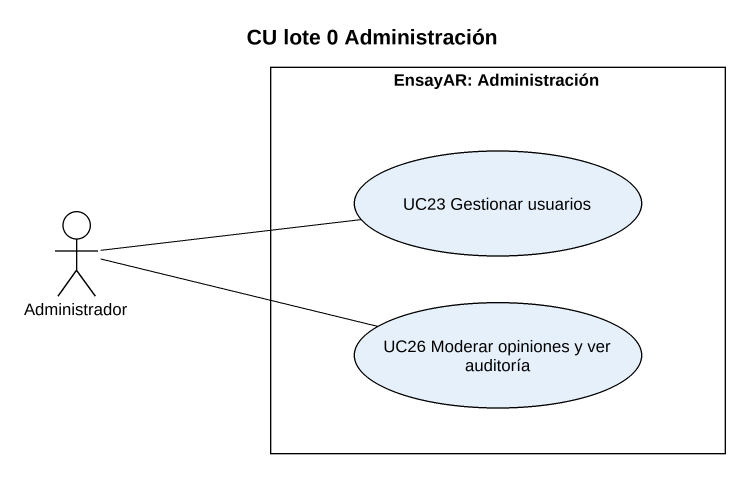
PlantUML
@startuml
title CU lote 0 Administración
rectangle "EnsayAR: Administración" as EnsayAR_Administración {
  usecase "UC23 Gestionar usuarios" as UC23_Gestionar_usuarios
  usecase "UC26 Moderar opiniones y ver auditoría" as UC26_Moderar_opiniones_y
}
actor Administrador
Administrador -right- UC23_Gestionar_usuarios
Administrador -right- UC26_Moderar_opiniones_y
@enduml
